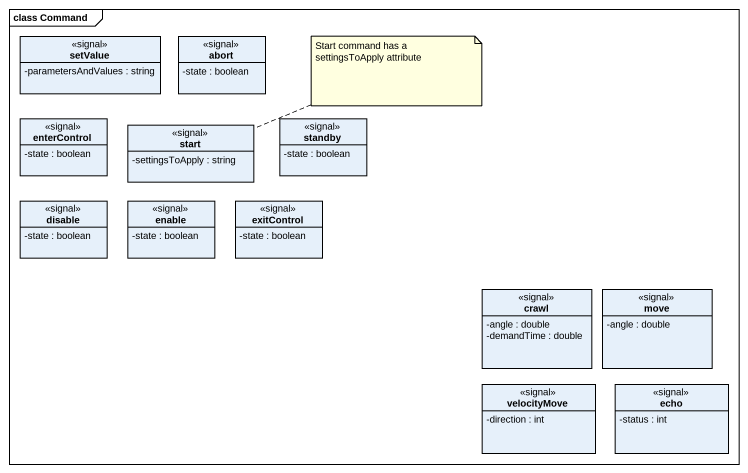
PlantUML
@startuml
mainframe class Command
hide circle
hide empty members
skinparam classAttributeIconSize 0
class setValue <<signal>> {
  -parametersAndValues : string
}
class abort <<signal>> {
  -state : boolean
}
class enterControl <<signal>> {
  -state : boolean
}
class "start" as start_ <<signal>> {
  -settingsToApply : string
}
class standby <<signal>> {
  -state : boolean
}
class disable <<signal>> {
  -state : boolean
}
class enable <<signal>> {
  -state : boolean
}
class exitControl <<signal>> {
  -state : boolean
}
class crawl <<signal>> {
  -angle : double
  -demandTime : double
}
class move <<signal>> {
  -angle : double
}
class velocityMove <<signal>> {
  -direction : int
}
class echo <<signal>> {
  -status : int
}
note right of start_ : Start command has a settingsToApply attribute
@enduml
